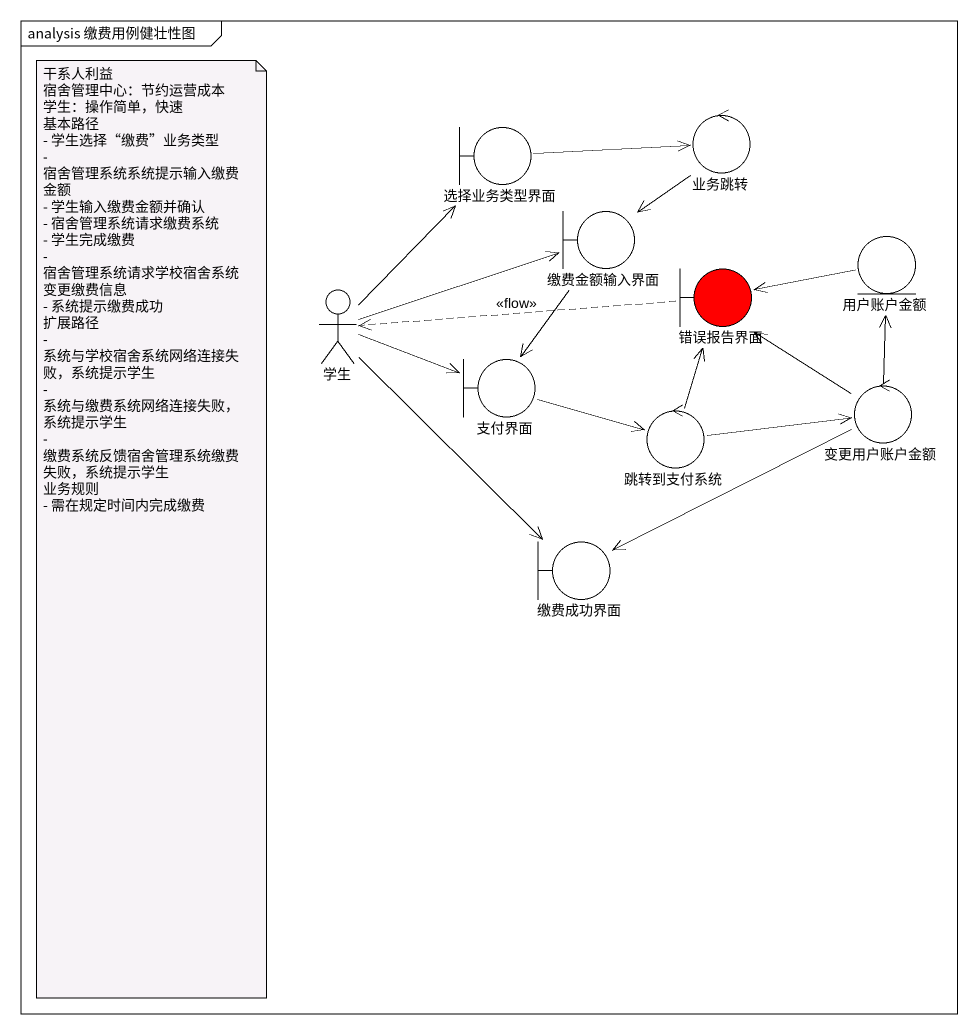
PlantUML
@startuml
mainframe analysis 缴费用例健壮性图
boundary 选择业务类型界面
control 业务跳转
boundary 缴费金额输入界面
boundary 错误报告界面 #FF0000
entity 用户账户金额
actor 学生
boundary 支付界面
control 变更用户账户金额
control 跳转到支付系统
boundary 缴费成功界面
选择业务类型界面 -right-> 业务跳转
业务跳转 --> 缴费金额输入界面
缴费金额输入界面 --> 支付界面
错误报告界面 .left.> 学生 : <<flow>>
用户账户金额 -left-> 错误报告界面
学生 -up-> 选择业务类型界面
学生 -right-> 缴费金额输入界面
学生 -right-> 支付界面
学生 --> 缴费成功界面
支付界面 -right-> 跳转到支付系统
变更用户账户金额 -up-> 错误报告界面
变更用户账户金额 -up-> 用户账户金额
变更用户账户金额 -left-> 缴费成功界面
跳转到支付系统 -up-> 错误报告界面
跳转到支付系统 -right-> 变更用户账户金额
note as N1
  干系人利益
  宿舍管理中心：节约运营成本
  学生：操作简单，快速
  基本路径
  - 学生选择“缴费”业务类型
  - 宿舍管理系统系统提示输入缴费金额
  - 学生输入缴费金额并确认
  - 宿舍管理系统请求缴费系统
  - 学生完成缴费
  - 宿舍管理系统请求学校宿舍系统变更缴费信息
  - 系统提示缴费成功
  扩展路径
  - 系统与学校宿舍系统网络连接失败，系统提示学生
  - 系统与缴费系统网络连接失败，系统提示学生
  - 缴费系统反馈宿舍管理系统缴费失败，系统提示学生
  业务规则
  - 需在规定时间内完成缴费
end note
@enduml
